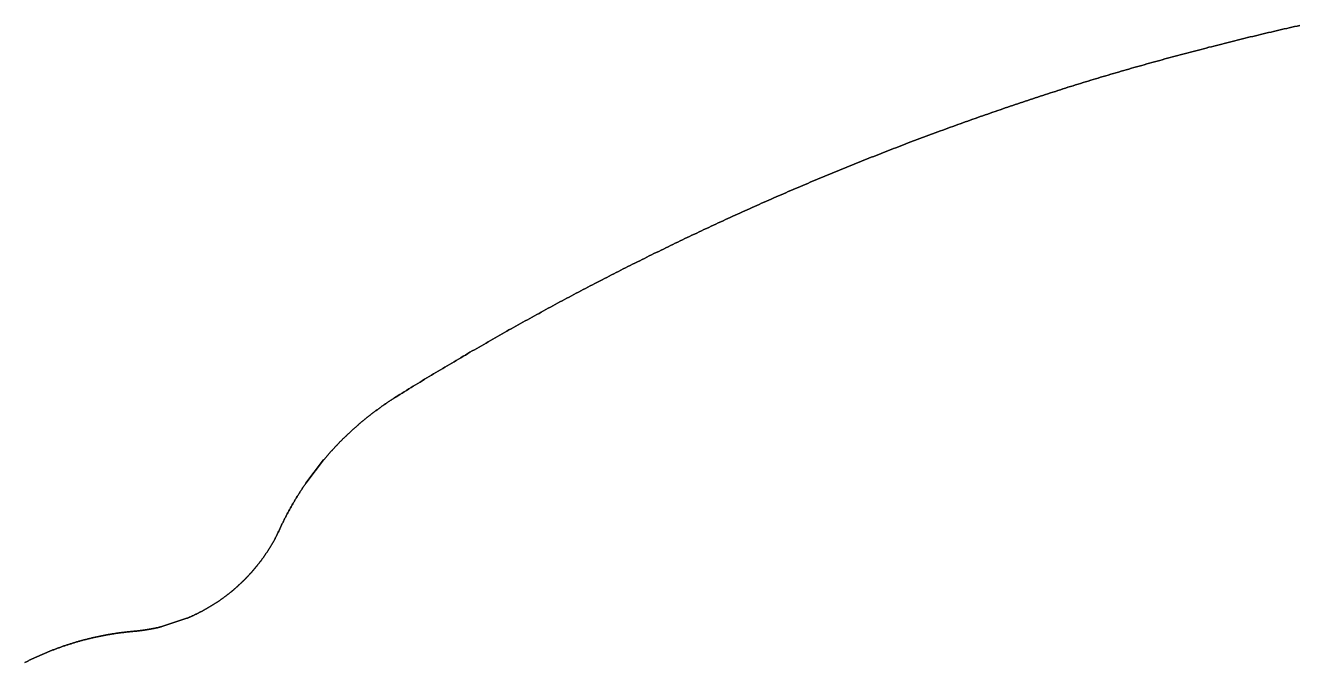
# Model space of a CAD drawing. Header units: inches. Extents: x 130170 to 284068, y 377793 to 804530.
# Drawn here: x 210856.5 to 211289, y 744984.2 to 745200.8 of the extents above; entities that cross this region are included whole.
import ezdxf

# ---------------------------------------------------------------- set-up
doc = ezdxf.new("R2010")
doc.units = ezdxf.units.IN
doc.header["$MEASUREMENT"] = 0
doc.layers.add('muni_il', color=7, linetype='Continuous')

msp = doc.modelspace()

# ---------------------------------------------------------------- linework, layer by layer
at = {"layer": 'muni_il'}
for points in [[(211289.71, 745200.76), (211288.82, 745200.56), (211287.94, 745200.36), (211287.05, 745200.16), (211286.17, 745199.96), (211285.28, 745199.75), (211284.39, 745199.55), (211283.51, 745199.35), (211282.62, 745199.14), (211281.74, 745198.94), (211280.85, 745198.73), (211279.97, 745198.52), (211279.08, 745198.31), (211278.2, 745198.11), (211277.31, 745197.9), (211276.43, 745197.69), (211275.55, 745197.47), (211274.66, 745197.26), (211273.78, 745197.05), (211272.9, 745196.84), (211272.01, 745196.62), (211271.13, 745196.41), (211270.25, 745196.19), (211269.37, 745195.98), (211268.48, 745195.76), (211267.6, 745195.54), (211266.72, 745195.32), (211265.84, 745195.1), (211264.96, 745194.88), (211264.07, 745194.66), (211263.19, 745194.44), (211262.31, 745194.22), (211261.43, 745193.99), (211260.55, 745193.77), (211259.67, 745193.54), (211258.79, 745193.32), (211257.91, 745193.09), (211257.03, 745192.86), (211256.15, 745192.63), (211255.27, 745192.41), (211254.39, 745192.18), (211253.51, 745191.95), (211252.63, 745191.71), (211251.76, 745191.48), (211250.88, 745191.25), (211250, 745191.02), (211249.12, 745190.78), (211248.24, 745190.55), (211247.37, 745190.31), (211246.49, 745190.07), (211245.61, 745189.84), (211244.73, 745189.6), (211243.86, 745189.36), (211242.98, 745189.12), (211242.1, 745188.88), (211241.23, 745188.64), (211240.35, 745188.4), (211239.48, 745188.15), (211238.6, 745187.91), (211237.73, 745187.67), (211236.85, 745187.42), (211235.98, 745187.17), (211235.1, 745186.93), (211234.23, 745186.68), (211233.35, 745186.43), (211232.48, 745186.18), (211231.61, 745185.93), (211230.73, 745185.68), (211229.86, 745185.43), (211228.99, 745185.18), (211228.11, 745184.93), (211227.24, 745184.67), (211226.37, 745184.42), (211225.5, 745184.16), (211224.62, 745183.91), (211223.75, 745183.65), (211222.88, 745183.39), (211222.01, 745183.14), (211221.14, 745182.88), (211220.27, 745182.62), (211218.64, 745182.13), (211217.79, 745181.87), (211216.93, 745181.6), (211216.07, 745181.33), (211215.21, 745181.07), (211214.35, 745180.8), (211213.5, 745180.53), (211212.64, 745180.26), (211211.78, 745179.99), (211210.93, 745179.72), (211210.07, 745179.45), (211209.21, 745179.18), (211208.36, 745178.9), (211207.5, 745178.63), (211206.65, 745178.35), (211205.79, 745178.08), (211204.94, 745177.8), (211204.08, 745177.53), (211203.23, 745177.25), (211202.37, 745176.97), (211201.52, 745176.69), (211200.67, 745176.41), (211199.81, 745176.13), (211198.96, 745175.85), (211198.11, 745175.57), (211197.25, 745175.28), (211196.4, 745175), (211195.55, 745174.71), (211194.7, 745174.43), (211193.85, 745174.14), (211192.99, 745173.86), (211192.14, 745173.57), (211191.29, 745173.28), (211190.44, 745172.99), (211189.59, 745172.7), (211188.74, 745172.41), (211187.89, 745172.12), (211187.04, 745171.83), (211186.19, 745171.53), (211185.34, 745171.24), (211184.49, 745170.95), (211183.65, 745170.65), (211182.8, 745170.35), (211181.95, 745170.06), (211181.1, 745169.76), (211180.25, 745169.46), (211179.41, 745169.16), (211178.56, 745168.86), (211177.71, 745168.56), (211176.87, 745168.26), (211176.02, 745167.96), (211175.18, 745167.66), (211174.33, 745167.35), (211173.48, 745167.05), (211172.64, 745166.75), (211171.79, 745166.44), (211170.95, 745166.13), (211170.11, 745165.83), (211169.26, 745165.52), (211168.42, 745165.21), (211167.57, 745164.9), (211166.73, 745164.59), (211156.64, 745160.81), (211155.8, 745160.49), (211154.96, 745160.17), (211154.12, 745159.85), (211153.28, 745159.52), (211152.44, 745159.2), (211151.6, 745158.88), (211150.77, 745158.55), (211149.93, 745158.23), (211149.09, 745157.9), (211148.25, 745157.57), (211147.42, 745157.25), (211146.58, 745156.92), (211145.74, 745156.59), (211144.91, 745156.26), (211144.07, 745155.93), (211143.24, 745155.6), (211142.4, 745155.27), (211141.57, 745154.93), (211140.73, 745154.6), (211139.9, 745154.27), (211139.07, 745153.93), (211138.23, 745153.6), (211137.4, 745153.26), (211136.57, 745152.92), (211135.74, 745152.59), (211134.9, 745152.25), (211134.07, 745151.91), (211133.24, 745151.57), (211132.41, 745151.23), (211131.58, 745150.89), (211130.75, 745150.54), (211129.92, 745150.2), (211129.09, 745149.86), (211128.26, 745149.51), (211127.43, 745149.17), (211126.6, 745148.82), (211125.77, 745148.47), (211124.94, 745148.13), (211124.11, 745147.78), (211123.29, 745147.43), (211122.46, 745147.08), (211121.63, 745146.73), (211120.8, 745146.38), (211119.98, 745146.03), (211119.15, 745145.67), (211118.32, 745145.32), (211117.5, 745144.97), (211116.67, 745144.61), (211115.85, 745144.26), (211115.02, 745143.9), (211114.2, 745143.54), (211113.37, 745143.18), (211112.55, 745142.83), (211111.73, 745142.47), (211110.9, 745142.11), (211110.08, 745141.75), (211109.26, 745141.39), (211108.44, 745141.02), (211107.62, 745140.66), (211106.79, 745140.3), (211105.97, 745139.93), (211105.15, 745139.57), (211104.33, 745139.2), (211103.51, 745138.83), (211102.69, 745138.47), (211101.87, 745138.1), (211101.05, 745137.73), (211100.23, 745137.36), (211099.41, 745136.99), (211098.6, 745136.62), (211097.78, 745136.25), (211096.96, 745135.88), (211096.14, 745135.5), (211095.33, 745135.13), (211094.51, 745134.75), (211093.69, 745134.38), (211092.88, 745134), (211092.06, 745133.63), (211091.25, 745133.25), (211090.43, 745132.87), (211089.62, 745132.49), (211088.8, 745132.11), (211087.99, 745131.73), (211087.18, 745131.35), (211086.36, 745130.97), (211085.55, 745130.59), (211084.74, 745130.2), (211083.92, 745129.82), (211083.11, 745129.44), (211082.3, 745129.05), (211081.49, 745128.66), (211080.68, 745128.28), (211079.87, 745127.89), (211079.06, 745127.5), (211078.25, 745127.11), (211077.44, 745126.72), (211076.63, 745126.33), (211075.82, 745125.94), (211075.01, 745125.55), (211074.21, 745125.16), (211073.4, 745124.76), (211072.59, 745124.37), (211071.78, 745123.97), (211070.98, 745123.58), (211070.17, 745123.18), (211069.36, 745122.79), (211068.56, 745122.39), (211067.75, 745121.99), (211066.95, 745121.59), (211066.14, 745121.19), (211065.34, 745120.79), (211064.54, 745120.39), (211063.73, 745119.99), (211062.93, 745119.58), (211062.13, 745119.18), (211061.32, 745118.78), (211060.52, 745118.37), (211059.72, 745117.97), (211058.92, 745117.56), (211058.12, 745117.15), (211057.32, 745116.75), (211056.52, 745116.34), (211055.72, 745115.93), (211054.92, 745115.52), (211054.12, 745115.11), (211053.32, 745114.7), (211052.52, 745114.28), (211051.72, 745113.87), (211050.93, 745113.46), (211050.13, 745113.04), (211049.33, 745112.63), (211048.54, 745112.21), (211047.74, 745111.8), (211046.94, 745111.38), (211046.15, 745110.96), (211045.35, 745110.54), (211044.56, 745110.13), (211043.76, 745109.71), (211042.97, 745109.29), (211042.18, 745108.86), (211041.38, 745108.44), (211040.59, 745108.02), (211039.8, 745107.6), (211039.01, 745107.17), (211038.21, 745106.75), (211037.42, 745106.32), (211036.63, 745105.9), (211035.84, 745105.47), (211035.05, 745105.04), (211034.26, 745104.61), (211033.47, 745104.19), (211032.68, 745103.76), (211031.89, 745103.33), (211031.11, 745102.89), (211030.32, 745102.46), (211029.53, 745102.03), (211028.74, 745101.6), (211027.96, 745101.16), (211027.17, 745100.73), (211026.38, 745100.29), (211025.6, 745099.86), (211024.81, 745099.42), (211024.03, 745098.98), (211023.24, 745098.55), (211022.46, 745098.11), (211021.68, 745097.67), (211020.89, 745097.23), (211020.11, 745096.79), (211019.33, 745096.34), (211018.55, 745095.9), (211017.77, 745095.46), (211016.98, 745095.02), (211016.2, 745094.57), (211015.42, 745094.13), (211014.64, 745093.68), (211013.86, 745093.23), (211013.08, 745092.79), (211012.3, 745092.34), (211011.53, 745091.89), (211010.75, 745091.44), (211009.97, 745090.99), (211009.19, 745090.54), (211008.42, 745090.09), (211007.64, 745089.64), (211006.86, 745089.19), (211006.09, 745088.73), (211005.31, 745088.28), (211004.54, 745087.82), (211003.76, 745087.37), (211002.99, 745086.91), (211002.22, 745086.46), (211001.44, 745086), (211000.67, 745085.54), (210999.9, 745085.08), (210999.13, 745084.62), (210998.35, 745084.16), (210997.58, 745083.7), (210996.81, 745083.24), (210996.04, 745082.78), (210995.27, 745082.31), (210994.5, 745081.85), (210993.73, 745081.39), (210992.96, 745080.92), (210992.2, 745080.46), (210991.43, 745079.99), (210990.66, 745079.52), (210989.89, 745079.05), (210989.13, 745078.59), (210988.36, 745078.12), (210987.59, 745077.65), (210986.83, 745077.18), (210986.06, 745076.71), (210985.3, 745076.23), (210984.54, 745075.76), (210983.77, 745075.29), (210982.5, 745074.5), (210982.26, 745074.34), (210982.01, 745074.19), (210981.77, 745074.03), (210981.52, 745073.88), (210981.28, 745073.72), (210981.04, 745073.56), (210980.79, 745073.4), (210980.55, 745073.24), (210980.31, 745073.08), (210980.07, 745072.92), (210979.82, 745072.76), (210979.58, 745072.6), (210979.34, 745072.44), (210979.1, 745072.27), (210978.86, 745072.11), (210978.63, 745071.94), (210978.39, 745071.78), (210978.15, 745071.61), (210977.91, 745071.45), (210977.67, 745071.28), (210977.44, 745071.11), (210977.2, 745070.94), (210976.96, 745070.77), (210976.73, 745070.6), (210976.49, 745070.43), (210976.26, 745070.26), (210976.03, 745070.09), (210975.79, 745069.92), (210975.56, 745069.74), (210975.33, 745069.57), (210975.1, 745069.39), (210974.86, 745069.22), (210974.63, 745069.04), (210974.4, 745068.87), (210974.17, 745068.69), (210973.94, 745068.51), (210973.71, 745068.33), (210973.49, 745068.15), (210973.26, 745067.97), (210973.03, 745067.79), (210972.8, 745067.61), (210972.58, 745067.43), (210972.35, 745067.25), (210972.12, 745067.07), (210971.9, 745066.88), (210971.67, 745066.7), (210971.45, 745066.52), (210971.23, 745066.33), (210971, 745066.15), (210970.78, 745065.96), (210970.56, 745065.77), (210970.34, 745065.58), (210970.12, 745065.4), (210969.9, 745065.21), (210969.68, 745065.02), (210969.46, 745064.83), (210969.24, 745064.64), (210969.02, 745064.45), (210968.8, 745064.25), (210968.58, 745064.06), (210968.37, 745063.87), (210968.15, 745063.67), (210967.94, 745063.48), (210967.72, 745063.29), (210967.51, 745063.09), (210967.29, 745062.89), (210967.08, 745062.7), (210966.87, 745062.5), (210966.65, 745062.3), (210966.44, 745062.1), (210966.23, 745061.91), (210966.02, 745061.71), (210965.81, 745061.51), (210965.6, 745061.3), (210965.39, 745061.1), (210965.18, 745060.9), (210964.97, 745060.7), (210964.77, 745060.5), (210964.56, 745060.29), (210964.35, 745060.09), (210964.15, 745059.88), (210963.94, 745059.68), (210963.74, 745059.47), (210963.53, 745059.27), (210963.33, 745059.06), (210963.13, 745058.85), (210962.92, 745058.64), (210962.72, 745058.43), (210962.52, 745058.23), (210962.32, 745058.02), (210962.12, 745057.81), (210961.92, 745057.59), (210961.72, 745057.38), (210961.52, 745057.17), (210961.32, 745056.96), (210961.13, 745056.75), (210960.93, 745056.53), (210960.73, 745056.32), (210960.54, 745056.1), (210960.34, 745055.89), (210960.15, 745055.67), (210959.96, 745055.46), (210959.76, 745055.24), (210959.57, 745055.02), (210959.38, 745054.8), (210959.19, 745054.59), (210959, 745054.37), (210958.81, 745054.15), (210958.62, 745053.93), (210958.43, 745053.71), (210958.24, 745053.49), (210958.05, 745053.26), (210957.87, 745053.04), (210951.88, 745045.2), (210951.72, 745044.96), (210951.55, 745044.72), (210951.39, 745044.48), (210951.23, 745044.24), (210951.06, 745044), (210950.9, 745043.76), (210950.74, 745043.52), (210950.58, 745043.27), (210950.42, 745043.03), (210950.26, 745042.79), (210950.11, 745042.54), (210949.95, 745042.3), (210949.79, 745042.06), (210949.64, 745041.81), (210949.48, 745041.57), (210949.33, 745041.32), (210949.17, 745041.08), (210949.02, 745040.83), (210948.87, 745040.58), (210948.71, 745040.33), (210948.56, 745040.09), (210948.41, 745039.84), (210948.26, 745039.59), (210948.11, 745039.34), (210947.96, 745039.09), (210947.82, 745038.84), (210947.67, 745038.59), (210947.52, 745038.34), (210947.38, 745038.09), (210947.23, 745037.84), (210947.09, 745037.59), (210946.94, 745037.33), (210946.8, 745037.08), (210946.66, 745036.83), (210946.52, 745036.58), (210946.37, 745036.32), (210946.23, 745036.07), (210946.1, 745035.81), (210945.96, 745035.56), (210945.82, 745035.3), (210945.68, 745035.05), (210945.54, 745034.79), (210945.41, 745034.53), (210945.27, 745034.28), (210945.14, 745034.02), (210945, 745033.76), (210944.87, 745033.51), (210944.74, 745033.25), (210944.61, 745032.99), (210944.48, 745032.73), (210944.34, 745032.47), (210944.22, 745032.21), (210944.09, 745031.95), (210943.96, 745031.69), (210943.83, 745031.43), (210943.7, 745031.17), (210943.58, 745030.91), (210943.45, 745030.64), (210943.33, 745030.38), (210943.2, 745030.12), (210943.08, 745029.86), (210942.96, 745029.59), (210942.84, 745029.33), (210942.72, 745029.07), (210942.6, 745028.8), (210942.48, 745028.54), (210942.36, 745028.27), (210942.24, 745028.01), (210942.12, 745027.73), (210941.97, 745027.44), (210941.87, 745027.25), (210941.77, 745027.05), (210941.66, 745026.86), (210941.56, 745026.66), (210941.46, 745026.47), (210941.35, 745026.27), (210941.25, 745026.08), (210941.14, 745025.89), (210941.04, 745025.7), (210940.93, 745025.5), (210940.82, 745025.31), (210940.71, 745025.12), (210940.6, 745024.93), (210940.49, 745024.74), (210940.38, 745024.55), (210940.27, 745024.36), (210940.16, 745024.17), (210940.05, 745023.98), (210939.93, 745023.79), (210939.82, 745023.6), (210939.7, 745023.42), (210939.59, 745023.23), (210939.47, 745023.04), (210939.36, 745022.86), (210939.24, 745022.67), (210939.12, 745022.48), (210939, 745022.3), (210938.88, 745022.11), (210938.76, 745021.93), (210938.64, 745021.75), (210938.52, 745021.56), (210938.4, 745021.38), (210938.28, 745021.2), (210938.15, 745021.02), (210938.03, 745020.83), (210937.9, 745020.65), (210937.78, 745020.47), (210937.65, 745020.29), (210937.52, 745020.11), (210937.4, 745019.93), (210937.27, 745019.75), (210937.14, 745019.58), (210937.01, 745019.4), (210936.88, 745019.22), (210936.75, 745019.04), (210936.62, 745018.87), (210936.49, 745018.69), (210936.35, 745018.52), (210936.22, 745018.34), (210936.09, 745018.17), (210935.95, 745017.99), (210935.82, 745017.82), (210935.68, 745017.65), (210935.55, 745017.47), (210935.41, 745017.3), (210935.27, 745017.13), (210935.13, 745016.96), (210934.99, 745016.79), (210934.85, 745016.62), (210934.71, 745016.45), (210934.57, 745016.28), (210934.43, 745016.11), (210934.29, 745015.94), (210934.15, 745015.77), (210934, 745015.61), (210933.86, 745015.44), (210933.72, 745015.28), (210933.57, 745015.11), (210933.42, 745014.94), (210933.28, 745014.78), (210933.13, 745014.62), (210932.98, 745014.45), (210932.84, 745014.29), (210932.69, 745014.13), (210932.54, 745013.97), (210932.39, 745013.81), (210932.24, 745013.65), (210932.09, 745013.49), (210931.94, 745013.33), (210931.78, 745013.17), (210931.63, 745013.01), (210931.48, 745012.85), (210931.32, 745012.69), (210931.17, 745012.54), (210931.02, 745012.38), (210930.86, 745012.22), (210930.7, 745012.07), (210930.55, 745011.92), (210930.39, 745011.76), (210930.23, 745011.61), (210930.07, 745011.46), (210929.91, 745011.3), (210929.76, 745011.15), (210929.6, 745011), (210929.43, 745010.85), (210929.27, 745010.7), (210929.11, 745010.55), (210928.95, 745010.4), (210928.79, 745010.25), (210928.62, 745010.11), (210928.46, 745009.96), (210928.3, 745009.81), (210928.13, 745009.67), (210927.97, 745009.52), (210927.8, 745009.38), (210927.63, 745009.24), (210927.47, 745009.09), (210927.3, 745008.95), (210927.13, 745008.81), (210926.96, 745008.67), (210926.79, 745008.52), (210926.62, 745008.38), (210926.45, 745008.25), (210926.28, 745008.11), (210926.11, 745007.97), (210925.94, 745007.83), (210925.77, 745007.69), (210925.6, 745007.56), (210925.42, 745007.42), (210925.25, 745007.29), (210925.19, 745007.24), (210925.08, 745007.15), (210924.9, 745007.02), (210924.73, 745006.88), (210924.55, 745006.75), (210924.38, 745006.62), (210924.2, 745006.49), (210924.02, 745006.36), (210923.84, 745006.23), (210923.67, 745006.1), (210923.49, 745005.97), (210923.31, 745005.84), (210923.13, 745005.71), (210922.95, 745005.59), (210922.77, 745005.46), (210922.59, 745005.33), (210922.41, 745005.21), (210922.23, 745005.09), (210922.05, 745004.96), (210921.86, 745004.84), (210921.68, 745004.72), (210921.5, 745004.59), (210921.31, 745004.47), (210921.13, 745004.35), (210920.94, 745004.23), (210920.76, 745004.12), (210920.57, 745004), (210920.39, 745003.88), (210920.2, 745003.76), (210920.01, 745003.65), (210919.83, 745003.53), (210919.64, 745003.42), (210919.45, 745003.3), (210919.26, 745003.19), (210919.07, 745003.08), (210918.88, 745002.96), (210918.69, 745002.85), (210918.5, 745002.74), (210918.31, 745002.63), (210918.12, 745002.52), (210917.93, 745002.41), (210917.74, 745002.31), (210917.55, 745002.2), (210917.36, 745002.09), (210917.16, 745001.99), (210916.97, 745001.88), (210916.78, 745001.78), (210916.58, 745001.67), (210916.39, 745001.57), (210916.19, 745001.47), (210916, 745001.37), (210915.8, 745001.27), (210915.61, 745001.16), (210915.41, 745001.07), (210915.21, 745000.97), (210915.02, 745000.87), (210914.82, 745000.77), (210914.62, 745000.67), (210914.42, 745000.58), (210914.23, 745000.48), (210914.03, 745000.39), (210913.83, 745000.3), (210913.63, 745000.2), (210913.43, 745000.11), (210913.23, 745000.02), (210913.03, 744999.93), (210912.83, 744999.84), (210912.63, 744999.75), (210912.43, 744999.66), (210912.22, 744999.57), (210912.02, 744999.48), (210911.82, 744999.4), (210911.62, 744999.31), (210911.41, 744999.23), (210902.86, 744996.39), (210902.65, 744996.34), (210902.43, 744996.29), (210902.22, 744996.24), (210902.01, 744996.19), (210901.79, 744996.14), (210901.58, 744996.09), (210901.36, 744996.04), (210901.15, 744995.99), (210900.93, 744995.94), (210900.72, 744995.9), (210900.5, 744995.85), (210900.29, 744995.81), (210900.07, 744995.76), (210899.86, 744995.72), (210899.64, 744995.68), (210899.42, 744995.64), (210899.21, 744995.6), (210898.99, 744995.56), (210898.78, 744995.52), (210898.56, 744995.48), (210898.34, 744995.44), (210898.13, 744995.41), (210897.91, 744995.37), (210897.69, 744995.33), (210897.47, 744995.3), (210897.26, 744995.27), (210897.04, 744995.23), (210896.82, 744995.2), (210896.6, 744995.17), (210896.39, 744995.14), (210896.17, 744995.11), (210895.95, 744995.08), (210895.73, 744995.05), (210895.51, 744995.03), (210895.29, 744995), (210895.08, 744994.98), (210894.86, 744994.95), (210894.64, 744994.93), (210894.42, 744994.9), (210894.2, 744994.88), (210893.98, 744994.86), (210893.76, 744994.84), (210893.54, 744994.82), (210893.33, 744994.8), (210893.04, 744994.78), (210892.76, 744994.75), (210892.48, 744994.72), (210892.2, 744994.7), (210891.92, 744994.67), (210891.64, 744994.64), (210891.35, 744994.61), (210891.07, 744994.58), (210890.79, 744994.55), (210890.51, 744994.52), (210890.23, 744994.49), (210889.95, 744994.45), (210889.67, 744994.42), (210889.39, 744994.38), (210889.11, 744994.35), (210888.83, 744994.31), (210888.55, 744994.27), (210888.27, 744994.24), (210887.99, 744994.2), (210887.71, 744994.16), (210887.43, 744994.12), (210887.15, 744994.08), (210886.87, 744994.03), (210886.59, 744993.99), (210886.31, 744993.95), (210886.03, 744993.9), (210885.75, 744993.86), (210885.47, 744993.81), (210885.19, 744993.76), (210884.91, 744993.72), (210884.63, 744993.67), (210884.35, 744993.62), (210884.08, 744993.57), (210883.8, 744993.52), (210883.52, 744993.47), (210883.24, 744993.41), (210882.96, 744993.36), (210882.69, 744993.31), (210882.41, 744993.25), (210882.13, 744993.2), (210881.85, 744993.14), (210881.58, 744993.08), (210881.3, 744993.03), (210881.02, 744992.97), (210880.75, 744992.91), (210880.47, 744992.85), (210880.19, 744992.79), (210879.92, 744992.73), (210879.64, 744992.66), (210879.37, 744992.6), (210879.09, 744992.54), (210878.82, 744992.47), (210878.54, 744992.4), (210878.27, 744992.34), (210877.99, 744992.27), (210877.72, 744992.2), (210877.44, 744992.13), (210877.17, 744992.07), (210876.89, 744991.99), (210876.62, 744991.92), (210876.35, 744991.85), (210876.07, 744991.78), (210875.8, 744991.71), (210875.53, 744991.63), (210875.25, 744991.56), (210874.98, 744991.48), (210874.71, 744991.4), (210874.44, 744991.33), (210874.17, 744991.25), (210873.89, 744991.17), (210873.62, 744991.09), (210873.35, 744991.01), (210873.08, 744990.93), (210872.81, 744990.85), (210872.54, 744990.77), (210872.27, 744990.68), (210872, 744990.6), (210871.73, 744990.51), (210871.46, 744990.43), (210871.19, 744990.34), (210870.92, 744990.25), (210870.65, 744990.17), (210870.38, 744990.08), (210870.12, 744989.99), (210869.85, 744989.9), (210869.58, 744989.81), (210869.31, 744989.71), (210869.05, 744989.62), (210868.78, 744989.53), (210868.51, 744989.44), (210868.24, 744989.34), (210867.98, 744989.24), (210867.71, 744989.15), (210867.45, 744989.05), (210867.18, 744988.95), (210866.92, 744988.86), (210866.65, 744988.76), (210866.39, 744988.66), (210866.12, 744988.56), (210865.86, 744988.45), (210865.59, 744988.35), (210865.33, 744988.25), (210865.07, 744988.14), (210864.81, 744988.04), (210864.54, 744987.94), (210864.28, 744987.83), (210864.02, 744987.72), (210863.76, 744987.61), (210863.5, 744987.51), (210863.23, 744987.4), (210862.97, 744987.29), (210862.71, 744987.18), (210862.45, 744987.07), (210862.19, 744986.95), (210861.93, 744986.84), (210861.68, 744986.73), (210861.42, 744986.61), (210861.16, 744986.5), (210860.9, 744986.38), (210860.64, 744986.27), (210860.38, 744986.15), (210860.13, 744986.03), (210859.87, 744985.91), (210859.61, 744985.8), (210859.36, 744985.68), (210859.1, 744985.56), (210858.85, 744985.43), (210858.59, 744985.31), (210858.34, 744985.19), (210858.08, 744985.07), (210857.83, 744984.94), (210857.57, 744984.82), (210857.32, 744984.69), (210857.07, 744984.56), (210856.82, 744984.44), (210856.56, 744984.31), (210856.31, 744984.18)], [(210856.31, 744984.18), (210856.56, 744984.31), (210856.82, 744984.44), (210857.07, 744984.56), (210857.32, 744984.69), (210857.57, 744984.82), (210857.83, 744984.94), (210858.08, 744985.07), (210858.34, 744985.19), (210858.59, 744985.31), (210858.85, 744985.43), (210859.1, 744985.56), (210859.36, 744985.68), (210859.61, 744985.8), (210859.87, 744985.91), (210860.13, 744986.03), (210860.38, 744986.15), (210860.64, 744986.27), (210860.9, 744986.38), (210861.16, 744986.5), (210861.42, 744986.61), (210861.68, 744986.73), (210861.93, 744986.84), (210862.19, 744986.95), (210862.45, 744987.07), (210862.71, 744987.18), (210862.97, 744987.29), (210863.23, 744987.4), (210863.5, 744987.51), (210863.76, 744987.61), (210864.02, 744987.72), (210864.28, 744987.83), (210864.54, 744987.94), (210864.81, 744988.04), (210865.07, 744988.14), (210865.33, 744988.25), (210865.59, 744988.35), (210865.86, 744988.45), (210866.12, 744988.56), (210866.39, 744988.66), (210866.65, 744988.76), (210866.92, 744988.86), (210867.18, 744988.95), (210867.45, 744989.05), (210867.71, 744989.15), (210867.98, 744989.24), (210868.24, 744989.34), (210868.51, 744989.44), (210868.78, 744989.53), (210869.05, 744989.62), (210869.31, 744989.71), (210869.58, 744989.81), (210869.85, 744989.9), (210870.12, 744989.99), (210870.38, 744990.08), (210870.65, 744990.17), (210870.92, 744990.25), (210871.19, 744990.34), (210871.46, 744990.43), (210871.73, 744990.51), (210872, 744990.6), (210872.27, 744990.68), (210872.54, 744990.77), (210872.81, 744990.85), (210873.08, 744990.93), (210873.35, 744991.01), (210873.62, 744991.09), (210873.89, 744991.17), (210874.17, 744991.25), (210874.44, 744991.33), (210874.71, 744991.4), (210874.98, 744991.48), (210875.25, 744991.56), (210875.53, 744991.63), (210875.8, 744991.71), (210876.07, 744991.78), (210876.35, 744991.85), (210876.62, 744991.92), (210876.89, 744991.99), (210877.17, 744992.07), (210877.44, 744992.13), (210877.72, 744992.2), (210877.99, 744992.27), (210878.27, 744992.34), (210878.54, 744992.4), (210878.82, 744992.47), (210879.09, 744992.54), (210879.37, 744992.6), (210879.64, 744992.66), (210879.92, 744992.73), (210880.19, 744992.79), (210880.47, 744992.85), (210880.75, 744992.91), (210881.02, 744992.97), (210881.3, 744993.03), (210881.58, 744993.08), (210881.85, 744993.14), (210882.13, 744993.2), (210882.41, 744993.25), (210882.69, 744993.31), (210882.96, 744993.36), (210883.24, 744993.41), (210883.52, 744993.47), (210883.8, 744993.52), (210884.08, 744993.57), (210884.35, 744993.62), (210884.63, 744993.67), (210884.91, 744993.72), (210885.19, 744993.76), (210885.47, 744993.81), (210885.75, 744993.86), (210886.03, 744993.9), (210886.31, 744993.95), (210886.59, 744993.99), (210886.87, 744994.03), (210887.15, 744994.08), (210887.43, 744994.12), (210887.71, 744994.16), (210887.99, 744994.2), (210888.27, 744994.24), (210888.55, 744994.27), (210888.83, 744994.31), (210889.11, 744994.35), (210889.39, 744994.38), (210889.67, 744994.42), (210889.95, 744994.45), (210890.23, 744994.49), (210890.51, 744994.52), (210890.79, 744994.55), (210891.07, 744994.58), (210891.35, 744994.61), (210891.64, 744994.64), (210891.92, 744994.67), (210892.2, 744994.7), (210892.48, 744994.72), (210892.76, 744994.75), (210893.04, 744994.78), (210893.33, 744994.8), (210893.54, 744994.82), (210893.76, 744994.84), (210893.98, 744994.86), (210894.2, 744994.88), (210894.42, 744994.9), (210894.64, 744994.93), (210894.86, 744994.95), (210895.08, 744994.98), (210895.29, 744995), (210895.51, 744995.03), (210895.73, 744995.05), (210895.95, 744995.08), (210896.17, 744995.11), (210896.39, 744995.14), (210896.6, 744995.17), (210896.82, 744995.2), (210897.04, 744995.23), (210897.26, 744995.27), (210897.47, 744995.3), (210897.69, 744995.33), (210897.91, 744995.37), (210898.13, 744995.41), (210898.34, 744995.44), (210898.56, 744995.48), (210898.78, 744995.52), (210898.99, 744995.56), (210899.21, 744995.6), (210899.42, 744995.64), (210899.64, 744995.68), (210899.86, 744995.72), (210900.07, 744995.76), (210900.29, 744995.81), (210900.5, 744995.85), (210900.72, 744995.9), (210900.93, 744995.94), (210901.15, 744995.99), (210901.36, 744996.04), (210901.58, 744996.09), (210901.79, 744996.14), (210902.01, 744996.19), (210902.22, 744996.24), (210902.43, 744996.29), (210902.65, 744996.34), (210902.86, 744996.39), (210911.41, 744999.23), (210911.62, 744999.31), (210911.82, 744999.4), (210912.02, 744999.48), (210912.22, 744999.57), (210912.43, 744999.66), (210912.63, 744999.75), (210912.83, 744999.84), (210913.03, 744999.93), (210913.23, 745000.02), (210913.43, 745000.11), (210913.63, 745000.2), (210913.83, 745000.3), (210914.03, 745000.39), (210914.23, 745000.48), (210914.42, 745000.58), (210914.62, 745000.67), (210914.82, 745000.77), (210915.02, 745000.87), (210915.21, 745000.97), (210915.41, 745001.07), (210915.61, 745001.16), (210915.8, 745001.27), (210916, 745001.37), (210916.19, 745001.47), (210916.39, 745001.57), (210916.58, 745001.67), (210916.78, 745001.78), (210916.97, 745001.88), (210917.16, 745001.99), (210917.36, 745002.09), (210917.55, 745002.2), (210917.74, 745002.31), (210917.93, 745002.41), (210918.12, 745002.52), (210918.31, 745002.63), (210918.5, 745002.74), (210918.69, 745002.85), (210918.88, 745002.96), (210919.07, 745003.08), (210919.26, 745003.19), (210919.45, 745003.3), (210919.64, 745003.42), (210919.83, 745003.53), (210920.01, 745003.65), (210920.2, 745003.76), (210920.39, 745003.88), (210920.57, 745004), (210920.76, 745004.12), (210920.94, 745004.23), (210921.13, 745004.35), (210921.31, 745004.47), (210921.5, 745004.59), (210921.68, 745004.72), (210921.86, 745004.84), (210922.05, 745004.96), (210922.23, 745005.09), (210922.41, 745005.21), (210922.59, 745005.33), (210922.77, 745005.46), (210922.95, 745005.59), (210923.13, 745005.71), (210923.31, 745005.84), (210923.49, 745005.97), (210923.67, 745006.1), (210923.84, 745006.23), (210924.02, 745006.36), (210924.2, 745006.49), (210924.38, 745006.62), (210924.55, 745006.75), (210924.73, 745006.88), (210924.9, 745007.02), (210925.08, 745007.15), (210925.19, 745007.24), (210925.25, 745007.29), (210925.42, 745007.42), (210925.6, 745007.56), (210925.77, 745007.69), (210925.94, 745007.83), (210926.11, 745007.97), (210926.28, 745008.11), (210926.45, 745008.25), (210926.62, 745008.38), (210926.79, 745008.52), (210926.96, 745008.67), (210927.13, 745008.81), (210927.3, 745008.95), (210927.47, 745009.09), (210927.63, 745009.24), (210927.8, 745009.38), (210927.97, 745009.52), (210928.13, 745009.67), (210928.3, 745009.81), (210928.46, 745009.96), (210928.62, 745010.11), (210928.79, 745010.25), (210928.95, 745010.4), (210929.11, 745010.55), (210929.27, 745010.7), (210929.43, 745010.85), (210929.6, 745011), (210929.76, 745011.15), (210929.91, 745011.3), (210930.07, 745011.46), (210930.23, 745011.61), (210930.39, 745011.76), (210930.55, 745011.92), (210930.7, 745012.07), (210930.86, 745012.22), (210931.02, 745012.38), (210931.17, 745012.54), (210931.32, 745012.69), (210931.48, 745012.85), (210931.63, 745013.01), (210931.78, 745013.17), (210931.94, 745013.33), (210932.09, 745013.49), (210932.24, 745013.65), (210932.39, 745013.81), (210932.54, 745013.97), (210932.69, 745014.13), (210932.84, 745014.29), (210932.98, 745014.45), (210933.13, 745014.62), (210933.28, 745014.78), (210933.42, 745014.94), (210933.57, 745015.11), (210933.72, 745015.28), (210933.86, 745015.44), (210934, 745015.61), (210934.15, 745015.77), (210934.29, 745015.94), (210934.43, 745016.11), (210934.57, 745016.28), (210934.71, 745016.45), (210934.85, 745016.62), (210934.99, 745016.79), (210935.13, 745016.96), (210935.27, 745017.13), (210935.41, 745017.3), (210935.55, 745017.47), (210935.68, 745017.65), (210935.82, 745017.82), (210935.95, 745017.99), (210936.09, 745018.17), (210936.22, 745018.34), (210936.35, 745018.52), (210936.49, 745018.69), (210936.62, 745018.87), (210936.75, 745019.04), (210936.88, 745019.22), (210937.01, 745019.4), (210937.14, 745019.58), (210937.27, 745019.75), (210937.4, 745019.93), (210937.52, 745020.11), (210937.65, 745020.29), (210937.78, 745020.47), (210937.9, 745020.65), (210938.03, 745020.83), (210938.15, 745021.02), (210938.28, 745021.2), (210938.4, 745021.38), (210938.52, 745021.56), (210938.64, 745021.75), (210938.76, 745021.93), (210938.88, 745022.11), (210939, 745022.3), (210939.12, 745022.48), (210939.24, 745022.67), (210939.36, 745022.86), (210939.47, 745023.04), (210939.59, 745023.23), (210939.7, 745023.42), (210939.82, 745023.6), (210939.93, 745023.79), (210940.05, 745023.98), (210940.16, 745024.17), (210940.27, 745024.36), (210940.38, 745024.55), (210940.49, 745024.74), (210940.6, 745024.93), (210940.71, 745025.12), (210940.82, 745025.31), (210940.93, 745025.5), (210941.04, 745025.7), (210941.14, 745025.89), (210941.25, 745026.08), (210941.35, 745026.27), (210941.46, 745026.47), (210941.56, 745026.66), (210941.66, 745026.86), (210941.77, 745027.05), (210941.87, 745027.25), (210941.97, 745027.44), (210942.12, 745027.73), (210942.24, 745028.01), (210942.36, 745028.27), (210942.48, 745028.54), (210942.6, 745028.8), (210942.72, 745029.07), (210942.84, 745029.33), (210942.96, 745029.59), (210943.08, 745029.86), (210943.2, 745030.12), (210943.33, 745030.38), (210943.45, 745030.64), (210943.58, 745030.91), (210943.7, 745031.17), (210943.83, 745031.43), (210943.96, 745031.69), (210944.09, 745031.95), (210944.22, 745032.21), (210944.34, 745032.47), (210944.48, 745032.73), (210944.61, 745032.99), (210944.74, 745033.25), (210944.87, 745033.51), (210945, 745033.76), (210945.14, 745034.02), (210945.27, 745034.28), (210945.41, 745034.53), (210945.54, 745034.79), (210945.68, 745035.05), (210945.82, 745035.3), (210945.96, 745035.56), (210946.1, 745035.81), (210946.23, 745036.07), (210946.37, 745036.32), (210946.52, 745036.58), (210946.66, 745036.83), (210946.8, 745037.08), (210946.94, 745037.33), (210947.09, 745037.59), (210947.23, 745037.84), (210947.38, 745038.09), (210947.52, 745038.34), (210947.67, 745038.59), (210947.82, 745038.84), (210947.96, 745039.09), (210948.11, 745039.34), (210948.26, 745039.59), (210948.41, 745039.84), (210948.56, 745040.09), (210948.71, 745040.33), (210948.87, 745040.58), (210949.02, 745040.83), (210949.17, 745041.08), (210949.33, 745041.32), (210949.48, 745041.57), (210949.64, 745041.81), (210949.79, 745042.06), (210949.95, 745042.3), (210950.11, 745042.54), (210950.26, 745042.79), (210950.42, 745043.03), (210950.58, 745043.27), (210950.74, 745043.52), (210950.9, 745043.76), (210951.06, 745044), (210951.23, 745044.24), (210951.39, 745044.48), (210951.55, 745044.72), (210951.72, 745044.96), (210951.88, 745045.2), (210957.87, 745053.04), (210958.05, 745053.26), (210958.24, 745053.49), (210958.43, 745053.71), (210958.62, 745053.93), (210958.81, 745054.15), (210959, 745054.37), (210959.19, 745054.59), (210959.38, 745054.8), (210959.57, 745055.02), (210959.76, 745055.24), (210959.96, 745055.46), (210960.15, 745055.67), (210960.34, 745055.89), (210960.54, 745056.1), (210960.73, 745056.32), (210960.93, 745056.53), (210961.13, 745056.75), (210961.32, 745056.96), (210961.52, 745057.17), (210961.72, 745057.38), (210961.92, 745057.59), (210962.12, 745057.81), (210962.32, 745058.02), (210962.52, 745058.23), (210962.72, 745058.43), (210962.92, 745058.64), (210963.13, 745058.85), (210963.33, 745059.06), (210963.53, 745059.27), (210963.74, 745059.47), (210963.94, 745059.68), (210964.15, 745059.88), (210964.35, 745060.09), (210964.56, 745060.29), (210964.77, 745060.5), (210964.97, 745060.7), (210965.18, 745060.9), (210965.39, 745061.1), (210965.6, 745061.3), (210965.81, 745061.51), (210966.02, 745061.71), (210966.23, 745061.91), (210966.44, 745062.1), (210966.65, 745062.3), (210966.87, 745062.5), (210967.08, 745062.7), (210967.29, 745062.89), (210967.51, 745063.09), (210967.72, 745063.29), (210967.94, 745063.48), (210968.15, 745063.67), (210968.37, 745063.87), (210968.58, 745064.06), (210968.8, 745064.25), (210969.02, 745064.45), (210969.24, 745064.64), (210969.46, 745064.83), (210969.68, 745065.02), (210969.9, 745065.21), (210970.12, 745065.4), (210970.34, 745065.58), (210970.56, 745065.77), (210970.78, 745065.96), (210971, 745066.15), (210971.23, 745066.33), (210971.45, 745066.52), (210971.67, 745066.7), (210971.9, 745066.88), (210972.12, 745067.07), (210972.35, 745067.25), (210972.58, 745067.43), (210972.8, 745067.61), (210973.03, 745067.79), (210973.26, 745067.97), (210973.49, 745068.15), (210973.71, 745068.33), (210973.94, 745068.51), (210974.17, 745068.69), (210974.4, 745068.87), (210974.63, 745069.04), (210974.86, 745069.22), (210975.1, 745069.39), (210975.33, 745069.57), (210975.56, 745069.74), (210975.79, 745069.92), (210976.03, 745070.09), (210976.26, 745070.26), (210976.49, 745070.43), (210976.73, 745070.6), (210976.96, 745070.77), (210977.2, 745070.94), (210977.44, 745071.11), (210977.67, 745071.28), (210977.91, 745071.45), (210978.15, 745071.61), (210978.39, 745071.78), (210978.63, 745071.94), (210978.86, 745072.11), (210979.1, 745072.27), (210979.34, 745072.44), (210979.58, 745072.6), (210979.82, 745072.76), (210980.07, 745072.92), (210980.31, 745073.08), (210980.55, 745073.24), (210980.79, 745073.4), (210981.04, 745073.56), (210981.28, 745073.72), (210981.52, 745073.88), (210981.77, 745074.03), (210982.01, 745074.19), (210982.26, 745074.34), (210982.5, 745074.5), (210983.77, 745075.29), (210984.54, 745075.76), (210985.3, 745076.23), (210986.06, 745076.71), (210986.83, 745077.18), (210987.59, 745077.65), (210988.36, 745078.12), (210989.13, 745078.59), (210989.89, 745079.05), (210990.66, 745079.52), (210991.43, 745079.99), (210992.2, 745080.46), (210992.96, 745080.92), (210993.73, 745081.39), (210994.5, 745081.85), (210995.27, 745082.31), (210996.04, 745082.78), (210996.81, 745083.24), (210997.58, 745083.7), (210998.35, 745084.16), (210999.13, 745084.62), (210999.9, 745085.08), (211000.67, 745085.54), (211001.44, 745086), (211002.22, 745086.46), (211002.99, 745086.91), (211003.76, 745087.37), (211004.54, 745087.82), (211005.31, 745088.28), (211006.09, 745088.73), (211006.86, 745089.19), (211007.64, 745089.64), (211008.42, 745090.09), (211009.19, 745090.54), (211009.97, 745090.99), (211010.75, 745091.44), (211011.53, 745091.89), (211012.3, 745092.34), (211013.08, 745092.79), (211013.86, 745093.23), (211014.64, 745093.68), (211015.42, 745094.13), (211016.2, 745094.57), (211016.98, 745095.02), (211017.77, 745095.46), (211018.55, 745095.9), (211019.33, 745096.34), (211020.11, 745096.79), (211020.89, 745097.23), (211021.68, 745097.67), (211022.46, 745098.11), (211023.24, 745098.55), (211024.03, 745098.98), (211024.81, 745099.42), (211025.6, 745099.86), (211026.38, 745100.29), (211027.17, 745100.73), (211027.96, 745101.16), (211028.74, 745101.6), (211029.53, 745102.03), (211030.32, 745102.46), (211031.11, 745102.89), (211031.89, 745103.33), (211032.68, 745103.76), (211033.47, 745104.19), (211034.26, 745104.61), (211035.05, 745105.04), (211035.84, 745105.47), (211036.63, 745105.9), (211037.42, 745106.32), (211038.21, 745106.75), (211039.01, 745107.17), (211039.8, 745107.6), (211040.59, 745108.02), (211041.38, 745108.44), (211042.18, 745108.86), (211042.97, 745109.29), (211043.76, 745109.71), (211044.56, 745110.13), (211045.35, 745110.54), (211046.15, 745110.96), (211046.94, 745111.38), (211047.74, 745111.8), (211048.54, 745112.21), (211049.33, 745112.63), (211050.13, 745113.04), (211050.93, 745113.46), (211051.72, 745113.87), (211052.52, 745114.28), (211053.32, 745114.7), (211054.12, 745115.11), (211054.92, 745115.52), (211055.72, 745115.93), (211056.52, 745116.34), (211057.32, 745116.75), (211058.12, 745117.15), (211058.92, 745117.56), (211059.72, 745117.97), (211060.52, 745118.37), (211061.32, 745118.78), (211062.13, 745119.18), (211062.93, 745119.58), (211063.73, 745119.99), (211064.54, 745120.39), (211065.34, 745120.79), (211066.14, 745121.19), (211066.95, 745121.59), (211067.75, 745121.99), (211068.56, 745122.39), (211069.36, 745122.79), (211070.17, 745123.18), (211070.98, 745123.58), (211071.78, 745123.97), (211072.59, 745124.37), (211073.4, 745124.76), (211074.21, 745125.16), (211075.01, 745125.55), (211075.82, 745125.94), (211076.63, 745126.33), (211077.44, 745126.72), (211078.25, 745127.11), (211079.06, 745127.5), (211079.87, 745127.89), (211080.68, 745128.28), (211081.49, 745128.66), (211082.3, 745129.05), (211083.11, 745129.44), (211083.92, 745129.82), (211084.74, 745130.2), (211085.55, 745130.59), (211086.36, 745130.97), (211087.18, 745131.35), (211087.99, 745131.73), (211088.8, 745132.11), (211089.62, 745132.49), (211090.43, 745132.87), (211091.25, 745133.25), (211092.06, 745133.63), (211092.88, 745134), (211093.69, 745134.38), (211094.51, 745134.75), (211095.33, 745135.13), (211096.14, 745135.5), (211096.96, 745135.88), (211097.78, 745136.25), (211098.6, 745136.62), (211099.41, 745136.99), (211100.23, 745137.36), (211101.05, 745137.73), (211101.87, 745138.1), (211102.69, 745138.47), (211103.51, 745138.83), (211104.33, 745139.2), (211105.15, 745139.57), (211105.97, 745139.93), (211106.79, 745140.3), (211107.62, 745140.66), (211108.44, 745141.02), (211109.26, 745141.39), (211110.08, 745141.75), (211110.9, 745142.11), (211111.73, 745142.47), (211112.55, 745142.83), (211113.37, 745143.18), (211114.2, 745143.54), (211115.02, 745143.9), (211115.85, 745144.26), (211116.67, 745144.61), (211117.5, 745144.97), (211118.32, 745145.32), (211119.15, 745145.67), (211119.98, 745146.03), (211120.8, 745146.38), (211121.63, 745146.73), (211122.46, 745147.08), (211123.29, 745147.43), (211124.11, 745147.78), (211124.94, 745148.13), (211125.77, 745148.47), (211126.6, 745148.82), (211127.43, 745149.17), (211128.26, 745149.51), (211129.09, 745149.86), (211129.92, 745150.2), (211130.75, 745150.54), (211131.58, 745150.89), (211132.41, 745151.23), (211133.24, 745151.57), (211134.07, 745151.91), (211134.9, 745152.25), (211135.74, 745152.59), (211136.57, 745152.92), (211137.4, 745153.26), (211138.23, 745153.6), (211139.07, 745153.93), (211139.9, 745154.27), (211140.73, 745154.6), (211141.57, 745154.93), (211142.4, 745155.27), (211143.24, 745155.6), (211144.07, 745155.93), (211144.91, 745156.26), (211145.74, 745156.59), (211146.58, 745156.92), (211147.42, 745157.25), (211148.25, 745157.57), (211149.09, 745157.9), (211149.93, 745158.23), (211150.77, 745158.55), (211151.6, 745158.88), (211152.44, 745159.2), (211153.28, 745159.52), (211154.12, 745159.85), (211154.96, 745160.17), (211155.8, 745160.49), (211156.64, 745160.81), (211166.73, 745164.59), (211167.57, 745164.9), (211168.42, 745165.21), (211169.26, 745165.52), (211170.11, 745165.83), (211170.95, 745166.13), (211171.79, 745166.44), (211172.64, 745166.75), (211173.48, 745167.05), (211174.33, 745167.35), (211175.18, 745167.66), (211176.02, 745167.96), (211176.87, 745168.26), (211177.71, 745168.56), (211178.56, 745168.86), (211179.41, 745169.16), (211180.25, 745169.46), (211181.1, 745169.76), (211181.95, 745170.06), (211182.8, 745170.35), (211183.65, 745170.65), (211184.49, 745170.95), (211185.34, 745171.24), (211186.19, 745171.53), (211187.04, 745171.83), (211187.89, 745172.12), (211188.74, 745172.41), (211189.59, 745172.7), (211190.44, 745172.99), (211191.29, 745173.28), (211192.14, 745173.57), (211192.99, 745173.86), (211193.85, 745174.14), (211194.7, 745174.43), (211195.55, 745174.71), (211196.4, 745175), (211197.25, 745175.28), (211198.11, 745175.57), (211198.96, 745175.85), (211199.81, 745176.13), (211200.67, 745176.41), (211201.52, 745176.69), (211202.37, 745176.97), (211203.23, 745177.25), (211204.08, 745177.53), (211204.94, 745177.8), (211205.79, 745178.08), (211206.65, 745178.35), (211207.5, 745178.63), (211208.36, 745178.9), (211209.21, 745179.18), (211210.07, 745179.45), (211210.93, 745179.72), (211211.78, 745179.99), (211212.64, 745180.26), (211213.5, 745180.53), (211214.35, 745180.8), (211215.21, 745181.07), (211216.07, 745181.33), (211216.93, 745181.6), (211217.79, 745181.87), (211218.64, 745182.13), (211220.27, 745182.62), (211221.14, 745182.88), (211222.01, 745183.14), (211222.88, 745183.39), (211223.75, 745183.65), (211224.62, 745183.91), (211225.5, 745184.16), (211226.37, 745184.42), (211227.24, 745184.67), (211228.11, 745184.93), (211228.99, 745185.18), (211229.86, 745185.43), (211230.73, 745185.68), (211231.61, 745185.93), (211232.48, 745186.18), (211233.35, 745186.43), (211234.23, 745186.68), (211235.1, 745186.93), (211235.98, 745187.17), (211236.85, 745187.42), (211237.73, 745187.67), (211238.6, 745187.91), (211239.48, 745188.15), (211240.35, 745188.4), (211241.23, 745188.64), (211242.1, 745188.88), (211242.98, 745189.12), (211243.86, 745189.36), (211244.73, 745189.6), (211245.61, 745189.84), (211246.49, 745190.07), (211247.37, 745190.31), (211248.24, 745190.55), (211249.12, 745190.78), (211250, 745191.02), (211250.88, 745191.25), (211251.76, 745191.48), (211252.63, 745191.71), (211253.51, 745191.95), (211254.39, 745192.18), (211255.27, 745192.41), (211256.15, 745192.63), (211257.03, 745192.86), (211257.91, 745193.09), (211258.79, 745193.32), (211259.67, 745193.54), (211260.55, 745193.77), (211261.43, 745193.99), (211262.31, 745194.22), (211263.19, 745194.44), (211264.07, 745194.66), (211264.96, 745194.88), (211265.84, 745195.1), (211266.72, 745195.32), (211267.6, 745195.54), (211268.48, 745195.76), (211269.37, 745195.98), (211270.25, 745196.19), (211271.13, 745196.41), (211272.01, 745196.62), (211272.9, 745196.84), (211273.78, 745197.05), (211274.66, 745197.26), (211275.55, 745197.47), (211276.43, 745197.69), (211277.31, 745197.9), (211278.2, 745198.11), (211279.08, 745198.31), (211279.97, 745198.52), (211280.85, 745198.73), (211281.74, 745198.94), (211282.62, 745199.14), (211283.51, 745199.35), (211284.39, 745199.55), (211285.28, 745199.75), (211286.17, 745199.96), (211287.05, 745200.16), (211287.94, 745200.36), (211288.82, 745200.56), (211289.71, 745200.76)]]:
    msp.add_lwpolyline(points, dxfattribs=at)

doc.saveas('drawing.dxf')
